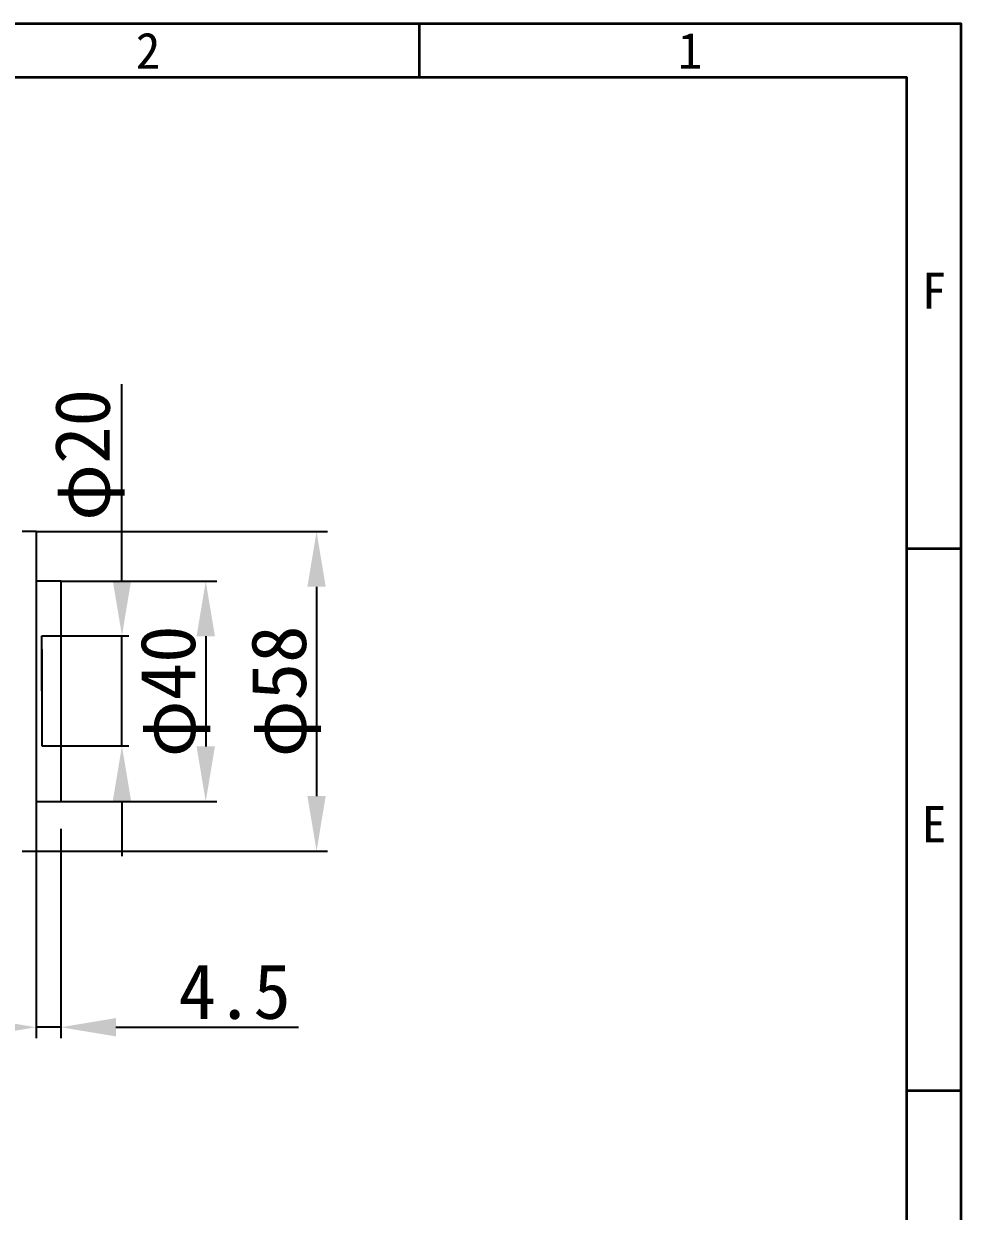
# Model space of a CAD drawing. Header units: inches. Extents: x 205 to 4949, y 179 to 2281.
# Drawn here: x 4778.6 to 4948.8, y 1291.5 to 1507.1 of the extents above; entities that cross this region are included whole.
import ezdxf

# ---------------------------------------------------------------- set-up
doc = ezdxf.new("R2010")
doc.units = ezdxf.units.IN
doc.header["$MEASUREMENT"] = 0
doc.layers.add('PDF_Geomertry', color=7, linetype='Continuous')
doc.layers.add('PDF_Text', color=7, linetype='Continuous')
doc.styles.get("Standard").update_dxf_attribs({"font": ''})
doc.styles.add('宋体', font='')
doc.styles.get('Standard').set_extended_font_data('SimSun')
doc.styles.get('宋体').set_extended_font_data('SimSun')
doc.dimstyles.new('ISO-25', dxfattribs={"dimtxt": 2.5, "dimasz": 2.5, "dimexe": 1.25, "dimexo": 0.625, "dimtad": 1, "dimtxsty": 'Standard', "dimcen": 2.5, "dimadec": 0, "dimazin": 0, "dimtfac": 1, "dimtmove": 0, "dimatfit": 3, "dimfxl": 1, "dimarcsym": 0})

# ---------------------------------------------------------------- blocks, each defined once
blk = doc.blocks.new('*D56')
at = {"color": 0, "lineweight": -2}
for p, q in [((4780.84, 1414.91), (4833.76, 1414.91)), ((4831.76, 1404.91), (4831.76, 1366.91)), ((4780.84, 1356.91), (4833.76, 1356.91))]:
    blk.add_line(p, q, dxfattribs=at)
at = {"color": 0}
for points in [[(4833.42, 1404.91), (4830.09, 1404.91), (4831.76, 1414.91)], [(4830.09, 1366.91), (4833.42, 1366.91), (4831.76, 1356.91)]]:
    blk.add_solid(points, dxfattribs=at)
at = {"layer": 'Defpoints', "color": 0}
for p in [(4780.84, 1414.91), (4780.84, 1356.91), (4831.76, 1356.91)]:
    blk.add_point(p, dxfattribs=at)
at = {"color": 0, "insert": (4819.85, 1385.91), "char_height": 40, "attachment_point": 2, "rotation": 90}
blk.add_mtext('{\\fSimSun|b1|i0|c134|p34;\\H0.25x;φ58}', dxfattribs=at)
blk = doc.blocks.new('*D57')
at = {"color": 0, "lineweight": -2}
for p, q in [((4785.34, 1405.91), (4813.65, 1405.91)), ((4811.65, 1395.91), (4811.65, 1375.91)), ((4785.34, 1365.91), (4813.65, 1365.91))]:
    blk.add_line(p, q, dxfattribs=at)
at = {"color": 0}
for points in [[(4813.31, 1395.91), (4809.98, 1395.91), (4811.65, 1405.91)], [(4809.98, 1375.91), (4813.31, 1375.91), (4811.65, 1365.91)]]:
    blk.add_solid(points, dxfattribs=at)
at = {"layer": 'Defpoints', "color": 0}
for p in [(4785.34, 1405.91), (4785.34, 1365.91), (4811.65, 1365.91)]:
    blk.add_point(p, dxfattribs=at)
at = {"color": 0, "insert": (4799.74, 1385.91), "char_height": 40, "attachment_point": 2, "rotation": 90}
blk.add_mtext('{\\fSimSun|b1|i0|c134|p34;\\H0.25x;φ40}', dxfattribs=at)
blk = doc.blocks.new('*D58')
at = {"color": 0, "lineweight": -2}
for p, q in [((4780.84, 1356.91), (4780.84, 1322.94)), ((4706.84, 1345.41), (4706.84, 1322.94)), ((4770.84, 1324.94), (4716.84, 1324.94))]:
    blk.add_line(p, q, dxfattribs=at)
at = {"color": 0}
for points in [[(4716.84, 1326.61), (4716.84, 1323.28), (4706.84, 1324.94)], [(4770.84, 1323.28), (4770.84, 1326.61), (4780.84, 1324.94)]]:
    blk.add_solid(points, dxfattribs=at)
at = {"layer": 'Defpoints', "color": 0}
for p in [(4780.84, 1356.91), (4706.84, 1345.41), (4706.84, 1324.94)]:
    blk.add_point(p, dxfattribs=at)
at = {"color": 0, "insert": (4751, 1336.47), "char_height": 40, "attachment_point": 2}
blk.add_mtext('{\\fSimSun|b1|i0|c134|p2;\\H0.25x;74}', dxfattribs=at)
blk = doc.blocks.new('*D59')
at = {"color": 0, "lineweight": -2}
for p, q in [((4785.34, 1360.95), (4785.34, 1322.94)), ((4780.84, 1351.95), (4780.84, 1322.94)), ((4770.84, 1324.94), (4760.84, 1324.94)), ((4785.34, 1324.94), (4780.84, 1324.94)), ((4795.34, 1324.94), (4828.45, 1324.94))]:
    blk.add_line(p, q, dxfattribs=at)
at = {"color": 0}
for points in [[(4770.84, 1323.28), (4770.84, 1326.61), (4780.84, 1324.94)], [(4795.34, 1326.61), (4795.34, 1323.28), (4785.34, 1324.94)]]:
    blk.add_solid(points, dxfattribs=at)
at = {"layer": 'Defpoints', "color": 0}
for p in [(4785.34, 1360.95), (4780.84, 1351.95), (4780.84, 1324.94)]:
    blk.add_point(p, dxfattribs=at)
at = {"color": 0, "insert": (4816.9, 1336.47), "char_height": 40, "attachment_point": 2}
blk.add_mtext('{\\fSimSun|b1|i0|c134|p2;\\H0.25x;4.5}', dxfattribs=at)
blk = doc.blocks.new('*D65')
at = {"layer": 'Defpoints', "color": 0}
for p in [(4783.62, 1396), (4796.44, 1396), (4783.62, 1376)]:
    blk.add_point(p, dxfattribs=at)
at = {"layer": 'PDF_Text', "color": 0, "lineweight": -2}
for p, q in [((4796.44, 1406), (4796.44, 1441.67)), ((4784.24, 1396), (4797.69, 1396)), ((4796.44, 1376), (4796.44, 1396)), ((4784.24, 1376), (4797.69, 1376)), ((4796.44, 1366), (4796.44, 1356))]:
    blk.add_line(p, q, dxfattribs=at)
at = {"layer": 'PDF_Text', "color": 0}
for points in [[(4794.77, 1406), (4798.1, 1406), (4796.44, 1396)], [(4798.1, 1366), (4794.77, 1366), (4796.44, 1376)]]:
    blk.add_solid(points, dxfattribs=at)
at = {"layer": 'PDF_Text', "color": 0, "insert": (4790.59, 1428.83), "char_height": 2.5, "attachment_point": 5, "rotation": 90}
blk.add_mtext('{\\H4x;φ20}', dxfattribs=at)

msp = doc.modelspace()

# ---------------------------------------------------------------- linework, layer by layer
for p, q in [((4780.8444, 1414.9143), (4778.3444, 1414.9143)), ((4780.8444, 1414.9143), (4780.8444, 1356.9144)), ((4785.3444, 1405.9143), (4780.8444, 1405.9143)), ((4785.3444, 1405.9143), (4780.8444, 1405.9143)), ((4785.3444, 1405.9143), (4785.3444, 1365.9144)), ((4781.8911, 1393.597), (4781.8911, 1378.4087)), ((4785.3444, 1393.597), (4785.3444, 1393.597)), ((4780.8444, 1365.9144), (4785.3444, 1365.9144)), ((4780.8444, 1365.9144), (4785.3444, 1365.9144)), ((4778.3444, 1356.9144), (4780.8444, 1356.9144))]:
    msp.add_line(p, q)
at = {"layer": 'PDF_Geomertry', "lineweight": 35}
msp.add_lwpolyline([(4122.4057, 923.1246), (4948.7598, 923.1246), (4948.7598, 1215.1073), (4948.7598, 1507.09), (4122.4057, 1507.09)], close=True, dxfattribs=at)
for points in [[(4850.4026, 1507.09), (4850.4026, 1497.3086)], [(4133.583, 932.906), (4938.9033, 932.906), (4938.9033, 1497.3086), (4133.583, 1497.3086), (4133.583, 932.906)], [(4948.7598, 1411.7742), (4938.9033, 1411.7742)], [(4948.7598, 1313.4061), (4938.9033, 1313.4061)]]:
    msp.add_lwpolyline(points, dxfattribs=at)
at = {"layer": 'PDF_Text'}
for p, q in [((4781.8911, 1386.0029), (4781.8911, 1396.0029)), ((4781.8911, 1396.0029), (4785.3444, 1396.0029)), ((4781.8911, 1386.0029), (4781.8911, 1376.0029)), ((4781.8911, 1376.0029), (4785.3444, 1376.0029))]:
    msp.add_line(p, q, dxfattribs=at)

# ---------------------------------------------------------------- texts
at = {"layer": 'PDF_Text', "char_height": 6.5727, "attachment_point": 7, "style": '宋体'}
for s, insert in [('2', (4798.944, 1498.9148)), ('1', (4897.3221, 1498.9148)), ('F', (4941.5932, 1455.3474)), ('E', (4941.5932, 1358.5015))]:
    msp.add_mtext(s, dxfattribs=dict(at, insert=insert))

# ---------------------------------------------------------------- dimensions: what is measured, and where the dimension line sits
for base, p1, p2, text, picture, middle in [((4831.7561, 1356.9144), (4780.8444, 1414.9143), (4780.8444, 1356.9144), '{\\fSimSun|b1|i0|c134|p34;\\H0.25x;φ58}', '*D56', (4831.7561, 1385.9143)), ((4811.6482, 1365.9144), (4785.3444, 1405.9143), (4785.3444, 1365.9144), '{\\fSimSun|b1|i0|c134|p34;\\H0.25x;φ40}', '*D57', (4811.6482, 1385.9143))]:
    dim = msp.add_linear_dim(base=base, p1=p1, p2=p2, angle=90, text=text, dimstyle='ISO-25', override={"dimtxt": 40, "dimasz": 10, "dimexe": 2, "dimexo": 0, "dimgap": 1.524, "dimlfac": 5, "dimzin": 0, "dimtxsty": 'Standard', "dimadec": 2, "dimtdec": 3, "dimtix": 1, "dimatfit": 0, "dimtzin": 0})
    dim.commit()
    dim.dimension.update_dxf_attribs({"geometry": picture, "text_midpoint": middle, "dimtype": 160})
for base, p1, p2, text, picture, middle in [((4780.8444, 1324.9427), (4785.3444, 1360.9494), (4780.8444, 1351.9495), '{\\fSimSun|b1|i0|c134|p2;\\H0.25x;4.5}', '*D59', (4816.8958, 1324.9427)), ((4706.8446, 1324.9427), (4780.8444, 1356.9144), (4706.8446, 1345.4144), '{\\fSimSun|b1|i0|c134|p2;\\H0.25x;74}', '*D58', (4751.0042, 1324.9427))]:
    dim = msp.add_linear_dim(base=base, p1=p1, p2=p2, text=text, dimstyle='ISO-25', override={"dimtxt": 40, "dimasz": 10, "dimexe": 2, "dimexo": 0, "dimgap": 1.524, "dimlfac": 5, "dimzin": 0, "dimtxsty": 'Standard', "dimadec": 2, "dimtdec": 3, "dimtix": 1, "dimatfit": 0, "dimtzin": 0})
    dim.commit()
    dim.dimension.update_dxf_attribs({"geometry": picture, "text_midpoint": middle, "dimtype": 160})
at = {"layer": 'PDF_Text'}
dim = msp.add_linear_dim(base=(4796.4352, 1396.0029), p1=(4783.6177, 1376.0029), p2=(4783.6177, 1396.0029), angle=90, text='{\\H4x;φ20}', dimstyle='ISO-25', override={"dimasz": 10, "dimtxsty": 'Standard'}, dxfattribs=at)
dim.commit()
dim.dimension.update_dxf_attribs({"geometry": '*D65', "text_midpoint": (4796.4352, 1428.8346), "dimtype": 160})

doc.saveas('drawing.dxf')
